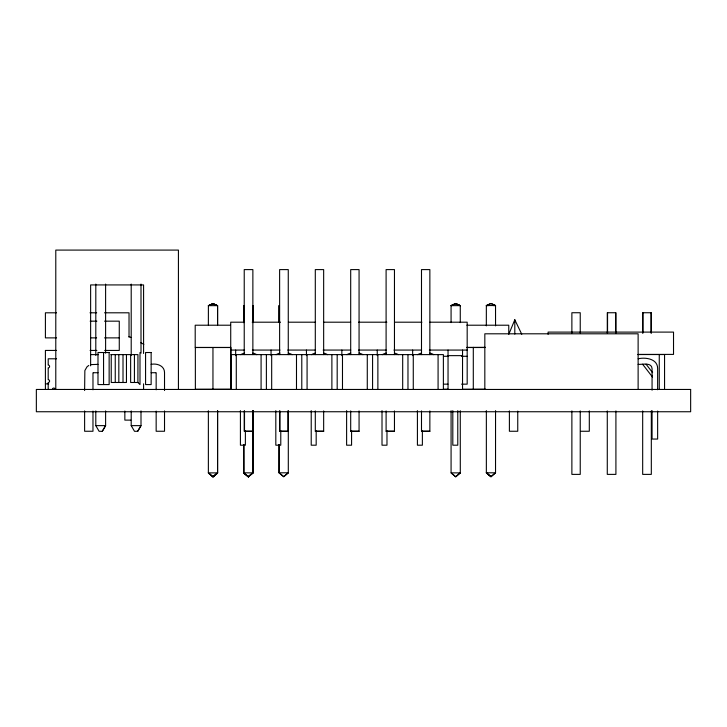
<?xml version="1.0" encoding="UTF-8"?>
<svg xmlns="http://www.w3.org/2000/svg" width="727" height="727" viewBox="0 0 727 727"><rect width="100%" height="100%" fill="white"/><g stroke="black" fill="none" stroke-linecap="round" stroke-linejoin="round"><path stroke-width="1.09" d="M508.955 333.911L514.807 319.771L521.777 334.293M95.8 410.909L95.8 425.631L99.108 431.302L102.307 431.302L105.606 425.631L105.606 410.909M131.205 410.909L131.205 425.631L134.504 431.302L137.712 431.302L141.002 425.631L141.002 410.909M102.307 431.302L105.606 425.631L95.81 425.631M137.703 431.302L141.002 425.631L131.205 425.631M213.011 476.785L217.591 472.886L208.367 472.886L213.011 476.785L217.564 472.886M217.591 410.737L217.591 473.013L213.011 476.912L208.367 473.013L208.367 410.737M248.27 476.703L252.823 472.804L248.27 476.83L243.645 472.932L243.627 444.551L243.645 472.932M217.591 473.013L213.011 476.912L208.395 472.886M253.041 472.886L243.627 472.804L248.461 476.785L253.041 472.886L253.041 410.737M88.776 365.454L87.031 366.79L84.859 370.552L84.614 390.544M460.3 305.622L451.076 305.658L455.693 303.568L460.273 305.622L460.273 322.615M451.076 305.658L455.693 303.613L460.273 305.658L455.693 303.568L451.076 305.622L451.076 322.615M488.399 305.585L486.327 305.585L490.952 303.495L495.55 305.585L493.506 305.585M90.802 364.618L97.991 364.363M486.327 305.54L495.55 305.54M208.367 305.649L217.591 305.649L217.591 324.987M243.627 305.694L243.645 322.643L243.627 305.567M243.845 305.649L243.845 322.597M56.561 312.801L45.41 312.801L45.41 337.882L56.561 337.882M90.003 312.801L96.691 312.801M104.497 312.801L129.024 312.801L129.024 337.264M90.157 321.161L96.873 321.161M104.552 321.161L119.273 321.161L119.273 350.432L104.688 350.432M244.299 322.197L230.723 322.197L230.723 384.156M252.214 322.197L280.504 322.197M288.419 322.197L315.573 322.197M323.497 322.197L350.65 322.197M358.565 322.197L386.855 322.197M394.77 322.197L421.924 322.197M429.848 322.197L467.179 322.197L467.179 384.156L461.527 384.156M230.286 325.214L195.2 325.214L195.2 347.515L230.286 347.515M466.879 325.214L508.764 325.214L508.764 334.138M90.966 337.882L96.627 337.882M104.552 337.882L119.273 337.882M230.586 347.461L195.345 347.461L195.372 389.39M466.679 347.433L485.409 347.352M466.879 347.515L484.991 347.515M230.723 350.069L244.572 350.069M252.351 350.069L279.968 350.069M287.747 350.069L315.373 350.069M323.142 350.069L350.768 350.069M358.547 350.069L386.164 350.069M393.943 350.069L421.569 350.069M429.339 350.069L467.179 350.069M56.561 350.432L45.41 350.432L45.41 389.454M90.112 350.432L96.873 350.432M638.497 354.403L673.52 354.403L673.52 332.103L548.094 332.103L548.094 334.329M90.63 354.612L98.508 354.612M110.904 354.612L137.948 354.612L137.903 382.484L139.993 384.574L139.993 352.522M637.833 354.54L664.56 354.54L664.56 389.381M448.041 355.639L462.536 355.639M443.425 356.285L447.95 356.285M461.527 356.285L467.179 356.285M56.561 358.793L48.2 358.793L48.2 365.063A1.39 1.39 0 0 1 49.59 366.453A1.39 1.39 0 0 1 48.2 367.853L48.2 379.694A1.39 1.39 0 0 1 49.59 381.093A1.39 1.39 0 0 1 48.2 382.484L48.2 389.454M638.124 358.793C645.394 357.066 657.653 358.711 657.635 368.453L657.635 389.745M151.143 364.363C156.823 363.1 164.466 365.699 164.52 372.451L164.52 390.544M638.124 364.363C641.959 364.718 651.665 361.937 652.064 368.634L652.064 390.217M93.247 372.724L97.991 372.724M151.143 372.724L155.887 372.724M137.903 382.484L130.633 382.484L130.633 354.612M45.41 383.874L48.727 383.874M443.425 384.156L447.95 384.156M195.345 389.263L230.632 389.19M230.804 389.263L230.804 347.461M443.552 389.236L447.996 389.236M462.272 389.281L485.454 389.163M130.815 420.115L124.844 420.115L124.844 411.028M252.869 431.256L244.227 431.256L244.227 410.919M288.265 431.256L279.622 431.256L279.622 410.919M244.563 431.256L252.923 431.256M279.959 431.256L288.319 431.256M315.354 431.256L323.715 431.256M350.759 431.256L359.12 431.256M386.155 431.256L394.516 431.256M421.551 431.256L429.911 431.256M580.946 431.256L589.306 431.256L589.306 410.9M279.104 472.804L283.721 476.703L288.274 472.804L283.721 476.703L279.077 472.804L279.104 444.551L279.077 472.804L288.301 472.804L288.301 410.655M486.327 472.777L495.55 472.823L490.97 476.721L486.327 472.823L490.97 476.676M252.823 472.932L252.851 410.655M129.024 336.492L131.005 337.537M140.874 342.762L143.837 344.334M243.827 472.886L248.461 476.785M243.627 472.804L248.27 476.83L253.023 472.886L253.023 410.737M642.604 364.245L652.41 376.913M646.076 364.191L652.61 372.678M652.21 376.731L652.092 376.486A1.454 1.054 -25.4 0 1 652.492 375.377M659.262 354.54L659.262 389.381M657.635 411.037L657.635 439.053L652.064 439.053L652.064 410.655M651.319 333.066L651.319 312.737L642.677 312.737L642.677 333.066M651.319 410.909L651.319 474.386L642.677 474.386L642.677 410.909M651.038 312.737L651.038 333.066M642.959 312.737L642.959 333.066M638.124 389.318L638.124 333.802L484.827 333.802L484.827 389.318M615.914 333.066L615.914 312.737L607.281 312.737L607.281 333.066M615.914 410.909L615.914 474.386L607.281 474.386L607.281 410.909M615.642 312.737L615.642 333.066M607.554 312.737L607.554 333.066M580.237 333.066L580.237 312.737L571.876 312.737L571.876 333.066M580.237 410.909L580.237 474.386L571.876 474.386L571.876 410.909M517.751 411.091L517.751 431.256L509.391 431.256L509.391 410.9M514.807 319.771L514.807 334.102M495.55 325.878L495.532 305.54L490.952 303.495L486.354 305.585L486.327 325.878M495.55 410.628L495.532 472.823L490.97 476.721L486.354 472.777L486.354 410.628M473.304 347.352L473.295 389.236M462.536 350.069L462.536 389.454M460.273 410.71L460.3 472.895L455.72 476.803L451.076 472.859L451.076 410.71M457.774 410.637L457.774 445.197L452.812 445.197L452.812 410.637M448.041 350.069L448.041 389.454M443.379 389.454L443.379 354.612L230.986 354.612L230.986 389.454M438.081 354.612L438.081 389.454M429.857 354.612L429.857 269.599L421.496 269.599L421.496 354.612M429.857 410.919L429.857 431.256L421.496 431.256L421.496 410.919M422.378 430.702L422.378 445.197L417.416 445.197L417.416 410.637M413.272 354.612L413.272 389.454M412.645 350.069L412.645 355.639M407.974 354.612L407.974 389.454M402.685 354.612L402.685 389.454M394.461 354.612L394.461 269.599L386.101 269.599L386.101 354.612M394.461 410.919L394.461 431.256L386.101 431.256L386.101 410.919M386.973 430.702L386.973 445.197L382.011 445.197L382.011 410.637M377.876 354.612L377.876 389.454M377.249 350.069L377.249 355.639M372.578 354.612L372.578 389.454M367.28 354.612L367.28 389.454M359.065 354.612L359.065 269.599L350.696 269.599L350.696 354.612M359.065 410.919L359.065 431.256L350.696 431.256L350.696 410.919M351.577 430.702L351.577 445.197L346.615 445.197L346.615 410.637M342.481 354.612L342.481 389.454M341.854 350.069L341.854 355.639M337.183 354.612L337.183 389.454M331.885 354.612L331.885 389.454M323.66 354.612L323.66 269.599L315.3 269.599L315.3 354.612M323.66 410.919L323.66 431.256L315.3 431.256L315.3 410.919M316.181 430.702L316.181 445.197L311.22 445.197L311.22 410.637M307.076 354.612L307.076 389.454M306.449 350.069L306.449 355.639M301.787 354.612L301.787 389.454M296.489 354.612L296.489 389.454M288.265 354.612L288.265 269.599L279.622 269.599L279.622 354.612M287.983 410.919L287.983 431.256M280.776 430.702L280.776 445.197L275.815 445.197L275.815 410.637M279.904 410.919L279.904 431.256M271.68 354.612L271.68 389.454M271.053 350.069L271.053 355.639M266.382 354.612L266.382 389.454M261.084 354.612L261.084 389.454M253.041 322.597L253.041 305.649L253.023 322.597M252.869 354.612L252.869 269.599L244.227 269.599L244.227 354.612M252.587 410.919L252.587 431.256M245.381 430.702L245.381 445.197L240.419 445.197L240.419 410.637M244.508 410.919L244.508 431.256M243.827 444.633L243.845 472.886M236.284 354.612L236.284 389.454M235.657 350.069L235.657 355.639M230.604 347.379L230.586 389.263M217.564 324.987L217.564 305.649L212.984 303.595L208.395 305.649L208.367 324.987M217.564 410.737L217.564 473.013M212.956 347.461L212.956 389.263M178.424 389.454L178.424 250.088L55.788 250.088L55.788 389.454M164.52 410.9L164.52 431.256L156.16 431.256L156.16 411.091M156.16 373.006L156.16 389.808M143.582 353.486L143.582 284.929L90.63 284.929L90.63 365.854M143.582 383.829L143.582 389.454M141.002 284.075L141.002 353.149M134.422 354.612L134.422 382.484M131.205 284.075L131.205 355.421M126.453 354.612L126.453 382.484L111.231 382.484L111.231 354.612M123.008 354.612L123.008 382.484M118.828 354.612L118.828 382.484M115.248 354.612L115.248 382.484M105.606 284.075L105.606 353.149M103.561 352.522L103.561 384.574M95.81 284.075L95.8 355.421M92.974 373.006L92.974 389.808M92.974 411.091L92.974 431.256L84.614 431.256L84.614 410.9M382.32 354.667A16.03 16.03 0 0 1 386.182 353.068M394.479 353.068A16.03 16.03 0 0 1 398.351 354.667M346.924 354.667A16.03 16.03 0 0 1 350.787 353.068M359.083 353.068A16.03 16.03 0 0 1 362.946 354.667M311.529 354.667A16.03 16.03 0 0 1 315.391 353.068M323.688 353.068A16.03 16.03 0 0 1 327.55 354.667M240.728 354.667A16.03 16.03 0 0 1 244.59 353.068M252.887 353.068A16.03 16.03 0 0 1 256.758 354.667M417.716 354.667A16.03 16.03 0 0 1 421.587 353.068M429.884 353.068A16.03 16.03 0 0 1 433.746 354.667M276.124 354.667A16.03 16.03 0 0 1 279.995 353.068M288.283 353.068A16.03 16.03 0 0 1 292.154 354.667M52.38 389.454A1.39 1.39 0 0 1 53.771 388.054A1.39 1.39 0 0 1 55.161 389.454M460.3 472.859L455.72 476.803L451.103 472.859L460.3 472.895M212.984 303.722L208.367 305.776L212.984 303.595L217.591 305.776L212.984 303.722M279.104 305.567L279.077 322.515L279.104 305.567M109.141 352.522L97.991 352.522L97.991 384.574L109.141 384.574L109.141 352.522M151.143 352.522L145.573 352.522L145.573 384.574L151.143 384.574L151.143 352.522M690.65 389.454L36.35 389.454L36.35 411.746L690.65 411.746L690.65 389.454"/></g></svg>
